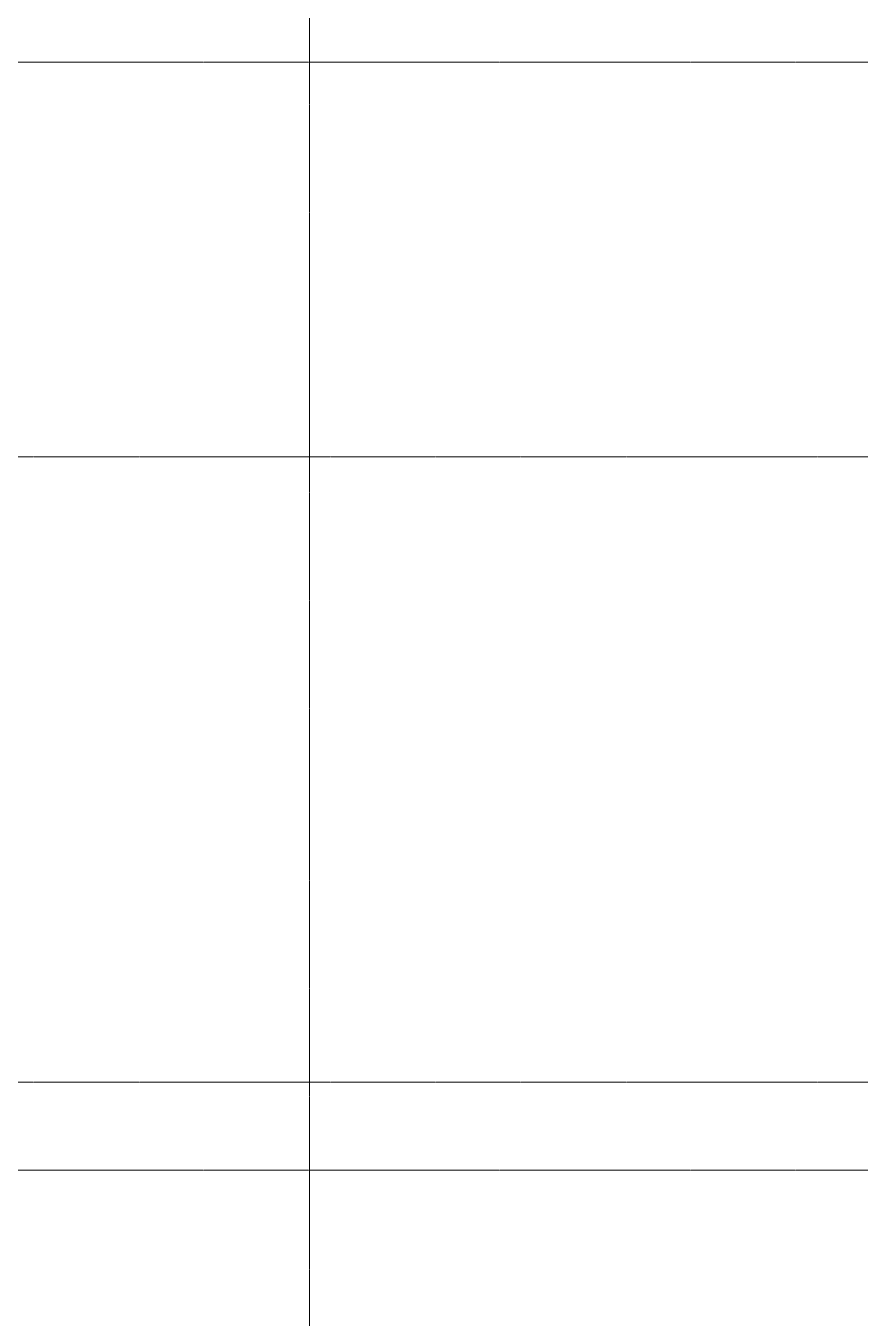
# Model space of a CAD drawing. Header units: millimetres. Extents: x -53802 to 55300, y -23895 to 35510.
# Drawn here: x 39156 to 47228, y 1103 to 13602 of the extents above; entities that cross this region are included whole.
import ezdxf

# ---------------------------------------------------------------- set-up
doc = ezdxf.new("R2010")
doc.units = ezdxf.units.MM
doc.linetypes.add('Ligne de quadrillage', pattern=[22.225, 12.7, -3.175, 3.175, -3.175])
doc.layers.add('Z-030-M_GRID', color=191, linetype='Continuous', lineweight=5)

msp = doc.modelspace()

# ---------------------------------------------------------------- linework, layer by layer
at = {"layer": 'Z-030-M_GRID', "linetype": 'Ligne de quadrillage'}
for p, q in [((41900, 35509.7), (41900, -22244.6)), ((-50246.6, 13250), (50533.3, 13250)), ((-52151.6, 9435), (50533.3, 9435)), ((-52151.6, 3385), (50533.3, 3385)), ((-50246.6, 2535), (50533.3, 2535))]:
    msp.add_line(p, q, dxfattribs=at)

doc.saveas('drawing.dxf')
